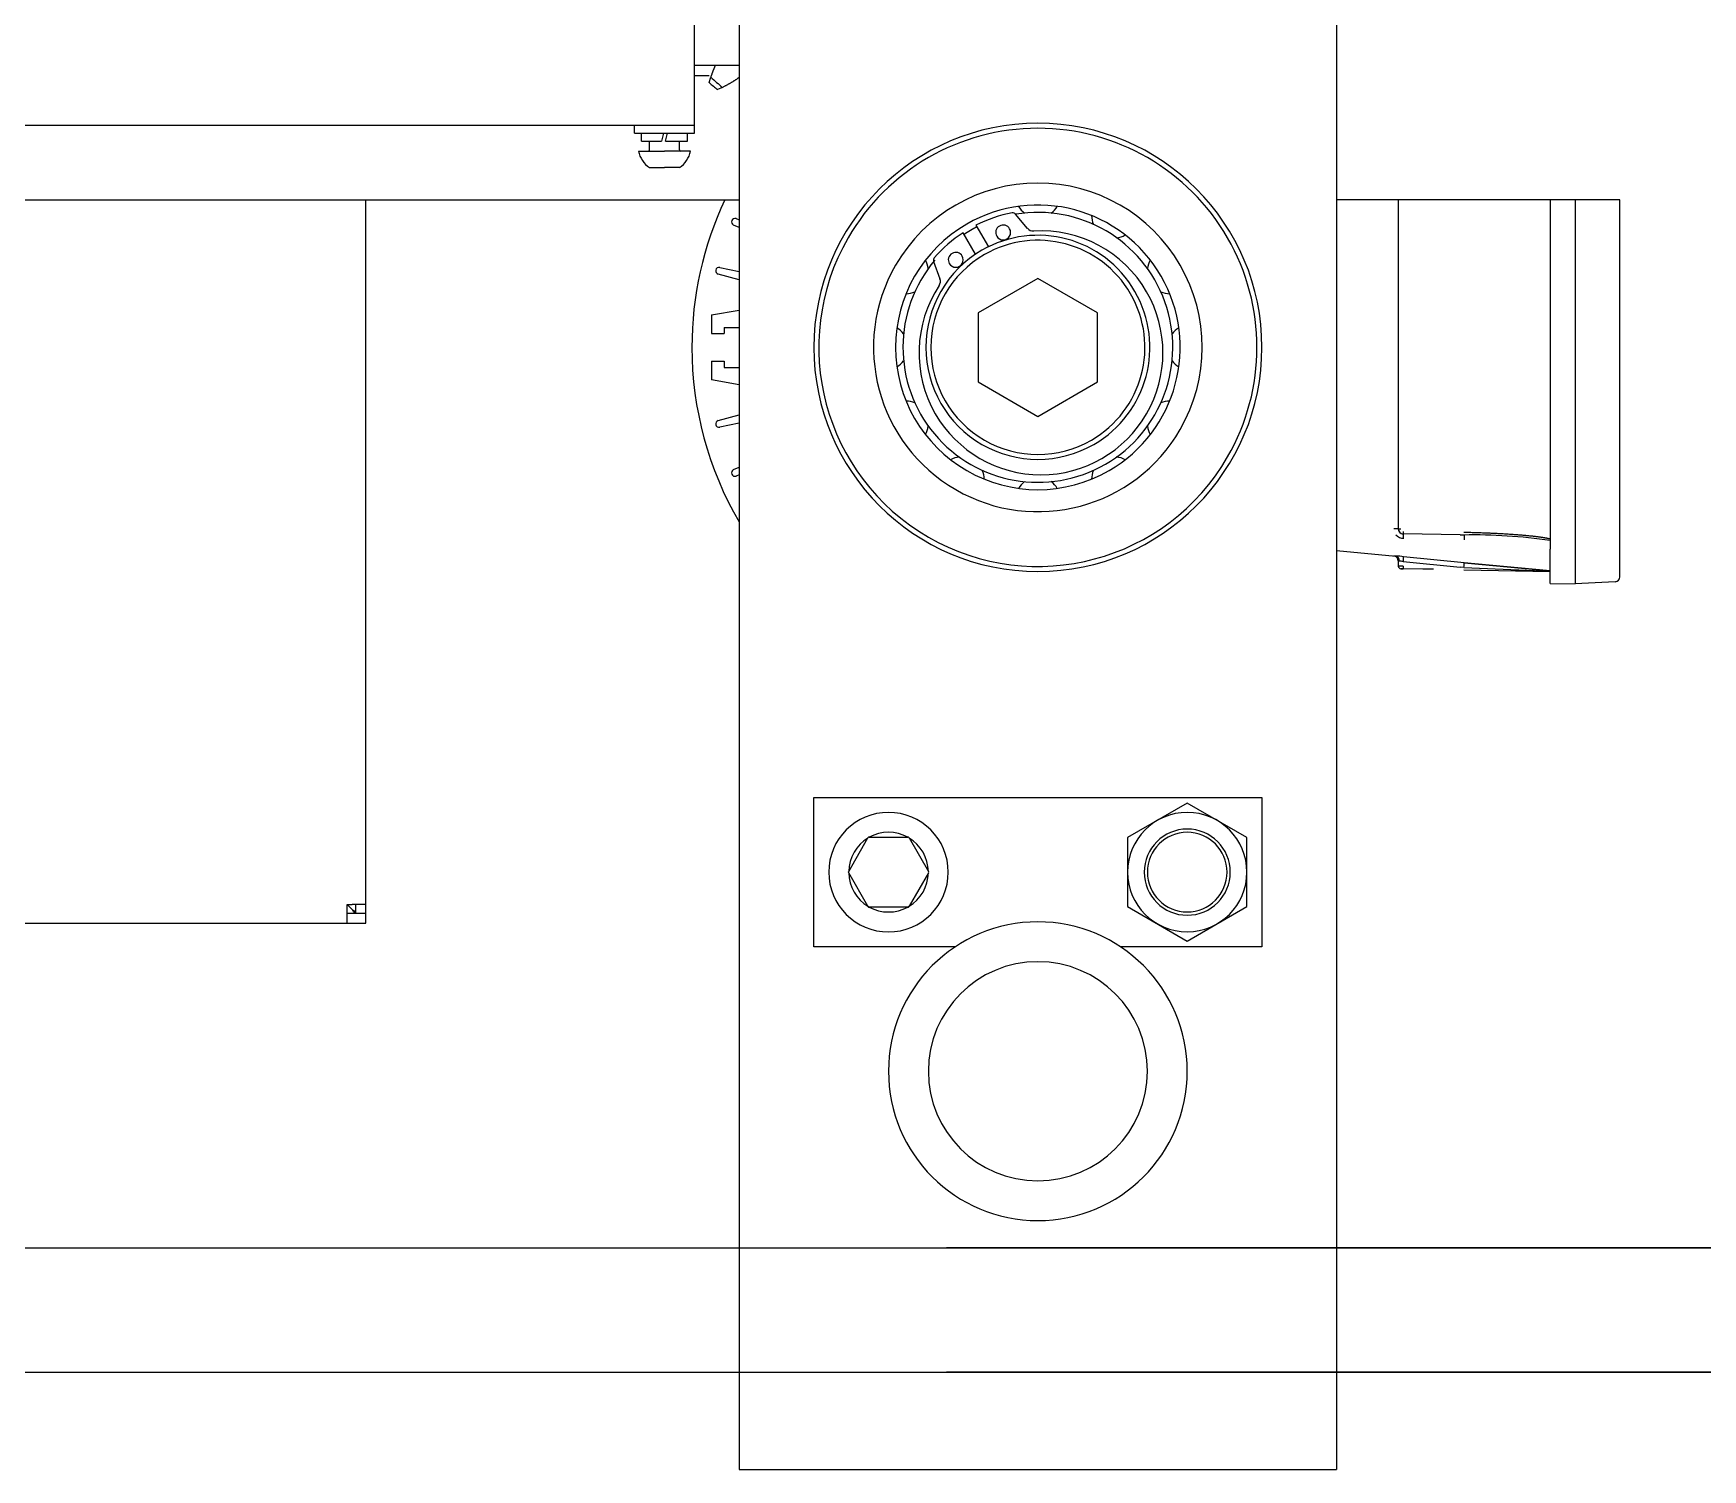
# Model space of a CAD drawing. Extents: x 220580 to 2027826, y -309201 to 71987.
# Drawn here: x 1051611 to 1052138, y -213021 to -212567 of the extents above; entities that cross this region are included whole.
import ezdxf

# ---------------------------------------------------------------- set-up
doc = ezdxf.new("R2010")
doc.units = 0
for name, color, linetype in [('A-LIN-V', 9, 'Continuous'), ('EWHS5T6M-1', 7, 'Continuous'), ('EWHS5T6M-3', 7, 'Continuous'), ('FHSGH10105-主梁-06', 7, 'Continuous')]:
    doc.layers.add(name, color=color, linetype=linetype)

# ---------------------------------------------------------------- blocks, each defined once
blk = doc.blocks.new('G$C20E3758E')
at = {"layer": 'FHSGH10105-主梁-06', "color": 3, "linetype": 'Continuous'}
for p, q in [((4195.59, 2767.7), (-1105.4, 2767.7)), ((4325.26, 2742.7), (-1105.4, 2742.7))]:
    blk.add_line(p, q, dxfattribs=at)
blk = doc.blocks.new('G$C20E3758E-M')
at = {"color": 3}
blk.add_line((-541, 2978.13), (-597.9, 2978.13), dxfattribs=at)
at = {"layer": 'EWHS5T6M-1', "color": 3, "linetype": 'Continuous'}
for p, q in [((-792.88, 2836.62), (-792.88, 2978.13)), ((-792.88, 2832.88), (-792.88, 2978.13)), ((-717.88, 2978.13), (-717.88, 2723.15)), ((-597.9, 2978.13), (-597.9, 2723.15)), ((-585.5, 2978.13), (-585.5, 2912.06)), ((-555, 2978.13), (-555, 2908.03)), ((-550, 2978.13), (-550, 2908.03)), ((-541, 2908.03), (-541, 2978.13)), ((-541, 2908.03), (-541, 2978.13)), ((-718.47, 2974.38), (-717.88, 2974.15)), ((-717.88, 2972.59), (-719.01, 2973.08)), ((-721.77, 2964.58), (-717.88, 2963.76)), ((-717.88, 2962.09), (-722.1, 2963.22)), ((-657.89, 2962.38), (-669.89, 2955.45)), ((-645.89, 2955.45), (-657.89, 2962.38)), ((-723.43, 2955.05), (-717.88, 2956.03)), ((-723.43, 2955.05), (-723.43, 2951.28)), ((-669.89, 2955.45), (-669.89, 2941.6)), ((-645.89, 2941.6), (-645.89, 2955.45)), ((-723.43, 2951.28), (-720.93, 2951.28)), ((-720.93, 2952.55), (-717.88, 2952.55)), ((-720.93, 2952.55), (-720.93, 2951.28)), ((-723.43, 2945.78), (-723.43, 2942)), ((-723.43, 2945.78), (-720.93, 2945.78)), ((-720.93, 2945.78), (-720.93, 2944.5)), ((-720.93, 2944.5), (-717.88, 2944.5)), ((-717.88, 2941.02), (-723.43, 2942)), ((-669.89, 2941.6), (-657.89, 2934.67)), ((-657.89, 2934.67), (-645.89, 2941.6)), ((-722.1, 2933.83), (-717.88, 2934.96)), ((-717.88, 2933.3), (-721.77, 2932.47)), ((-719.01, 2923.97), (-717.88, 2924.47)), ((-717.88, 2922.9), (-718.47, 2922.68)), ((-717.88, 2913.46), (-717.88, 2723.15)), ((-585.5, 2912.06), (-585.01, 2912.06)), ((-573.06, 2910.86), (-584.51, 2911.06)), ((-573.06, 2910.86), (-572.33, 2910.85)), ((-597.9, 2907.76), (-586.01, 2906.61)), ((-597.9, 2907.76), (-586.01, 2906.61)), ((-555, 2901.12), (-555, 2908.03)), ((-550, 2908.03), (-550, 2901.03)), ((-541, 2902.45), (-541, 2908.03)), ((-541, 2902.45), (-541, 2908.03)), ((-586.01, 2906.61), (-586.4, 2906.65)), ((-586.4, 2906.65), (-586.4, 2906.65)), ((-586.01, 2906.61), (-586.4, 2906.65)), ((-586.4, 2906.65), (-586.4, 2906.65)), ((-585.5, 2905.66), (-585.5, 2904.57)), ((-584.51, 2904.06), (-585.01, 2904.07)), ((-585.01, 2904.07), (-585.01, 2904.07)), ((-585.01, 2904.07), (-584.51, 2904.06)), ((-584.51, 2905.51), (-573.06, 2904.36)), ((-578.47, 2903.96), (-584.51, 2904.06)), ((-572.25, 2905.28), (-584.43, 2906.49)), ((-572.25, 2905.28), (-584.43, 2906.49)), ((-578.56, 2903.96), (-580.55, 2904)), ((-578.4, 2903.96), (-580.55, 2904)), ((-572.33, 2904.33), (-573.06, 2904.36)), ((-572.33, 2904.33), (-555, 2903.58)), ((-572.32, 2903.85), (-555, 2903.55)), ((-555, 2903.63), (-572.25, 2905.29)), ((-572.25, 2905.29), (-555, 2903.63)), ((-555, 2903.63), (-572.25, 2905.29)), ((-572.25, 2905.29), (-555, 2903.63)), ((-555, 2903.55), (-562.83, 2903.69)), ((-555, 2901.12), (-555, 2903.63)), ((-555, 2901.12), (-555, 2901.12)), ((-555, 2901.12), (-550, 2901.03)), ((-555, 2901.12), (-550, 2901.03)), ((-555, 2901.12), (-555, 2901.12)), ((-555, 2901.12), (-550, 2901.03)), ((-555, 2901.12), (-550, 2901.03)), ((-541.95, 2901.45), (-550, 2901.03)), ((-541.95, 2901.45), (-550, 2901.03)), ((-541.95, 2901.45), (-550, 2901.03)), ((-541.95, 2901.45), (-550, 2901.03)), ((-550, 2901.03), (-550, 2901.03)), ((-550, 2901.03), (-550, 2901.03)), ((-795.62, 2835.62), (-796.61, 2836.62)), ((-796.61, 2836.62), (-795.61, 2836.62)), ((-796.61, 2835.62), (-796.61, 2836.62)), ((-795.61, 2835.62), (-796.61, 2836.62)), ((-792.88, 2836.62), (-795.61, 2836.62)), ((-794.88, 2834.88), (-794.88, 2836.62)), ((-792.88, 2834.88), (-792.88, 2836.62)), ((-796.61, 2832.88), (-796.61, 2835.62)), ((-796.61, 2834.88), (-792.88, 2834.88)), ((-794.88, 2834.88), (-792.88, 2834.88)), ((-792.88, 2832.88), (-792.88, 2834.88)), ((-870.87, 2832.88), (-796.61, 2832.88)), ((-870.87, 2832.88), (-792.88, 2832.88)), ((-796.61, 2832.88), (-792.88, 2832.88))]:
    blk.add_line(p, q, dxfattribs=at)
for centre, radius, start, end in [((-657.89, 2948.53), 69.49, 154.7877, 180), ((-657.89, 2948.53), 69.49, 154.7877, 180), ((-718.72, 2973.72), 0.7, 69, 246), ((-721.91, 2963.9), 0.7, 78, 255), ((-657.89, 2948.53), 69.49, 180, 210.3098), ((-657.89, 2948.53), 69.49, 180, 210.3098), ((-721.91, 2933.16), 0.7, 105, 282), ((-718.72, 2923.33), 0.7, 114, 291), ((-585.95, 1996.97), 915.09, 89.97171, 90.02831), ((-584.39, 2912.45), 2.26, 224.3744, 269.1688), ((-584.5, 2912.06), 1, 180, 216.594), ((-584.5, 2912.06), 1, 180, 269), ((-584.5, 2912.07), 1, 216.7224, 268.8717), ((-577.48, 2911.31), 7.04, 177.9665, 182.0335), ((-570.37, 2806.15), 104.71, 81.5673, 91.0684), ((-586.5, 2905.66), 1, 0.0067, 84.4934), ((-586.5, 2905.66), 1, 0, 84.5), ((-586.55, 2888.88), 17.74, 83.1236, 88.2406), ((-586.55, 2888.88), 17.74, 83.1236, 88.2406), ((-585, 2904.57), 0.499, 179.847, 269.153), ((-585, 2904.57), 0.499, 179.8571, 269.1429), ((-585.82, 2898.79), 6.84, 78.9856, 85.6242), ((-577.35, 2904.31), 7.17, 178.0016, 181.9984), ((-603.2, 2907.66), 18.81, 353.4425, 356.447), ((-584.9, 2905.8), 12.66, 353.3641, 357.7081), ((-542, 2902.45), 1, 273, 0), ((-542, 2902.45), 1, 273, 0), ((-542, 2902.45), 1, 273, 0), ((-542, 2902.45), 1, 273, 0), ((-627.89, 2843.14), 8, 0, 180), ((-627.89, 2843.14), 8, 180, 0), ((-657.89, 2803.15), 30, 90, 270), ((-657.89, 2803.15), 30, 270, 90), ((-657.89, 2803.15), 22, 90, 270), ((-657.89, 2803.15), 22, 270, 90)]:
    blk.add_arc(centre, radius, start, end, dxfattribs=at)
for points, degree, knots in [([(-584.43, 2910.19), (-584.43, 2910.43), (-584.44, 2910.65), (-584.47, 2910.97), (-584.49, 2911.06), (-584.51, 2911.06)], 3, [0, 0, 0, 0, 0.5, 0.5, 1, 1, 1, 1]), ([(-572.33, 2910.85), (-572.3, 2910.84), (-572.28, 2910.72), (-572.25, 2910.36), (-572.25, 2910.1), (-572.25, 2909.85)], 3, [0, 0, 0, 0, 0.5, 0.5, 1, 1, 1, 1]), ([(-555, 2910.03), (-555.25, 2910.09), (-555.56, 2910.16), (-557.03, 2910.45), (-559.66, 2910.7), (-562.29, 2910.95), (-565.71, 2911.12), (-568.88, 2911.28), (-572.32, 2911.35)], 2, [0.1931582, 0.1931582, 0.1931582, 0.25, 0.25, 0.5, 0.5, 0.75, 0.75, 1, 1, 1]), ([(-585.3, 2905.62), (-585.29, 2905.84), (-585.35, 2906.1), (-585.62, 2906.49), (-585.83, 2906.6), (-586.01, 2906.61)], 3, [0, 0, 0, 0, 0.497, 0.497, 1, 1, 1, 1]), ([(-584.51, 2904.56), (-584.77, 2904.57), (-585.03, 2904.57), (-585.39, 2904.57), (-585.5, 2904.57), (-585.5, 2904.57)], 3, [0, 0, 0, 0, 0.5, 0.5, 1, 1, 1, 1]), ([(-795.62, 2835.62), (-795.49, 2835.42), (-795.37, 2835.23), (-795.13, 2834.96), (-795.01, 2834.88), (-794.88, 2834.88)], 3, [0, 0, 0, 0, 0.5, 0.5, 1, 1, 1, 1]), ([(-794.88, 2834.89), (-794.88, 2835.01), (-794.96, 2835.13), (-795.23, 2835.37), (-795.42, 2835.5), (-795.61, 2835.62)], 3, [0, 0, 0, 0, 0.5, 0.5, 1, 1, 1, 1])]:
    blk.add_open_spline(points, degree=degree, knots=knots, dxfattribs=at)
at = {"layer": 'EWHS5T6M-3', "color": 3, "linetype": 'Continuous'}
for p, q in [((-597.9, 3033.12), (-597.9, 2723.15)), ((-597.9, 3033.12), (-597.9, 2978.13)), ((-726.88, 2993.13), (-726.88, 3019.63)), ((-717.88, 3019.72), (-717.88, 3005.13)), ((-717.88, 3005.13), (-726.88, 3005.13)), ((-717.88, 3005.13), (-717.88, 2723.15)), ((-723.88, 3001.7), (-723.56, 3002.76)), ((-721.24, 3000.74), (-722.24, 3000.28)), ((-1308.83, 2993.13), (-726.88, 2993.13)), ((-738.88, 2991.53), (-738.88, 2993.13)), ((-738.88, 2991.53), (-726.88, 2991.53)), ((-737.53, 2989.93), (-737.53, 2991.53)), ((-733.08, 2991.53), (-733.51, 2989.93)), ((-732.68, 2989.93), (-732.25, 2991.53)), ((-728.23, 2989.93), (-728.23, 2991.53)), ((-726.88, 2991.53), (-726.88, 2993.13)), ((-738.13, 2987.93), (-732.88, 2987.93)), ((-737.53, 2989.93), (-733.51, 2989.93)), ((-735.88, 2988.18), (-735.88, 2989.93)), ((-727.63, 2987.93), (-732.88, 2987.93)), ((-732.68, 2989.93), (-728.23, 2989.93)), ((-729.88, 2988.18), (-729.88, 2989.93)), ((-735.88, 2984.63), (-732.88, 2984.63)), ((-729.88, 2984.63), (-732.88, 2984.63)), ((-730.57, 2984.63), (-730.57, 2984.63)), ((-659.97, 2972.43), (-662.38, 2975.3)), ((-670.41, 2967.22), (-672.92, 2971.56)), ((-670.32, 2973.05), (-667.82, 2968.72)), ((-678.83, 2965.8), (-677.55, 2962.28)), ((-717.88, 2913.46), (-717.88, 2723.15)), ((-597.9, 2907.76), (-597.9, 2723.15)), ((-702.89, 2858.14), (-612.89, 2858.14)), ((-702.89, 2828.14), (-702.89, 2858.14)), ((-627.89, 2857), (-639.89, 2850.07)), ((-615.89, 2850.07), (-627.89, 2857)), ((-612.89, 2858.14), (-612.89, 2828.14)), ((-695.88, 2843.29), (-692.01, 2850)), ((-691.93, 2850.14), (-692.01, 2850)), ((-691.76, 2850.14), (-691.93, 2850.14)), ((-691.76, 2850.14), (-684.01, 2850.14)), ((-683.85, 2850.14), (-684.01, 2850.14)), ((-683.76, 2850), (-683.85, 2850.14)), ((-683.76, 2850), (-679.89, 2843.29)), ((-639.89, 2850.07), (-639.89, 2836.22)), ((-695.88, 2843.29), (-695.97, 2843.14)), ((-695.97, 2843.14), (-695.88, 2843)), ((-692.01, 2836.29), (-695.88, 2843)), ((-679.89, 2843), (-683.76, 2836.29)), ((-679.81, 2843.14), (-679.89, 2843.29)), ((-679.89, 2843), (-679.81, 2843.14)), ((-692.01, 2836.29), (-691.93, 2836.14)), ((-683.85, 2836.14), (-683.76, 2836.29)), ((-691.93, 2836.14), (-691.76, 2836.14)), ((-684.01, 2836.14), (-683.85, 2836.14)), ((-639.89, 2836.22), (-627.89, 2829.29)), ((-627.89, 2829.29), (-615.89, 2836.22)), ((-674.47, 2828.14), (-702.89, 2828.14)), ((-612.89, 2828.14), (-641.31, 2828.14)), ((-717.88, 2723.15), (-709.88, 2723.15)), ((-717.88, 2723.15), (-597.9, 2723.15)), ((-709.88, 2723.15), (-605.9, 2723.15)), ((-605.9, 2723.15), (-597.9, 2723.15))]:
    blk.add_line(p, q, dxfattribs=at)
for centre, radius, start, end in [((-677.89, 3053.12), 68.99, 228.1863, 229.9955), ((-677.89, 3053.12), 67.99, 227.7942, 230.3876), ((-657.89, 2948.53), 45, 0, 180), ((-657.89, 2948.53), 44, 330, 150), ((-732.88, 2989.09), 5.38, 192.4855, 236.0883), ((-736.13, 2988.18), 0.25, 270, 0), ((-729.63, 2988.18), 0.25, 180, 270), ((-732.88, 2989.09), 5.38, 303.9117, 347.5145), ((-657.89, 2948.53), 33, 330, 150), ((-657.89, 2948.53), 28.58, 300, 120), ((-657.89, 2948.53), 27.5, 100.8068, 116.8732), ((-662.91, 2974.85), 0.7, 40, 100.8068), ((-657.89, 2948.53), 27.1, 300, 99.4568), ((-657.89, 2979.1), 4.5, 210.094, 233.3146), ((-657.89, 2979.1), 4.5, 306.6854, 329.906), ((-642.6, 2975), 4.5, 180, 203.3146), ((-657.89, 2948.53), 44, 150, 330), ((-657.89, 2948.53), 28.58, 120, 300), ((-657.89, 2948.53), 27.5, 123.1268, 139.1932), ((-657.89, 2948.53), 27.1, 120, 123.173), ((-657.89, 2948.53), 27.1, 116.827, 120), ((-657.89, 2948.53), 22.5, 300, 120), ((-664.86, 2971.6), 1.5, 30, 210), ((-664.86, 2971.6), 1.5, 210, 30), ((-658.82, 2973.4), 1.5, 220, 273.4354), ((-657.27, 2947.44), 24.5, 30, 93.4354), ((-642.6, 2975), 4.5, 276.6854, 299.906), ((-657.89, 2948.53), 22.5, 120, 300), ((-657.89, 2948.53), 21.5, 120, 300), ((-674.38, 2966.1), 1.5, 30, 210), ((-657.89, 2948.53), 21.5, 300, 120), ((-657.89, 2948.53), 33, 150, 330), ((-657.89, 2948.53), 27.1, 139.789, 300), ((-684.37, 2963.81), 4.5, 6.6854, 29.906), ((-678.17, 2966.04), 0.7, 139.1932, 200), ((-674.38, 2966.1), 1.5, 210, 30), ((-631.41, 2963.81), 4.5, 150.094, 173.3146), ((-657.27, 2947.44), 24.5, 146.5646, 210), ((-678.96, 2961.77), 1.5, 326.5646, 20), ((-684.37, 2963.81), 4.5, 270.094, 293.3146), ((-657.27, 2947.44), 24.5, 210, 30), ((-631.41, 2963.81), 4.5, 246.6854, 269.906), ((-688.46, 2948.53), 4.5, 36.6854, 59.906), ((-627.32, 2948.53), 4.5, 120.094, 143.3146), ((-657.89, 2948.53), 45, 180, 0), ((-688.46, 2948.53), 4.5, 300.094, 323.3146), ((-627.32, 2948.53), 4.5, 216.6854, 239.906), ((-684.37, 2933.24), 4.5, 66.6854, 89.906), ((-631.41, 2933.24), 4.5, 90.094, 113.3146), ((-684.37, 2933.24), 4.5, 330.094, 353.3146), ((-631.41, 2933.24), 4.5, 186.6854, 209.906), ((-673.18, 2922.05), 4.5, 96.6854, 119.906), ((-673.18, 2922.05), 4.5, 0.094, 23.3146), ((-642.6, 2922.05), 4.5, 156.6854, 180), ((-642.6, 2922.05), 4.5, 60.094, 83.3146), ((-657.89, 2917.96), 4.5, 126.6854, 149.906), ((-657.89, 2917.96), 4.5, 30.094, 53.3146), ((-687.89, 2843.14), 12, 0, 180), ((-627.89, 2843.14), 11.99, 90, 270), ((-627.89, 2843.14), 11.99, 270, 90), ((-687.89, 2843.14), 8, 121.045, 178.955), ((-687.89, 2843.14), 8, 61.045, 118.955), ((-687.89, 2843.14), 8, 1.045, 58.955), ((-627.89, 2843.14), 8.65, 90, 270), ((-627.89, 2843.14), 8.65, 270, 90), ((-2770.81, 2843.14), 2154.92, 359.81581, 0.18419), ((-687.89, 2843.14), 12, 180, 0), ((-687.89, 2843.14), 8, 181.045, 238.955), ((-687.89, 2843.14), 8, 301.045, 358.955), ((-687.89, -832.47), 3668.61, 89.93952, 90.06048), ((-687.89, 2843.14), 8, 241.045, 298.955)]:
    blk.add_arc(centre, radius, start, end, dxfattribs=at)
blk.add_open_spline([(-723.56, 3002.76), (-723.15, 3004.04), (-722.65, 3005.15)], degree=2, dxfattribs=at)
blk.add_open_spline([(-717.88, 3002.74), (-718.01, 3002.65), (-718.17, 3002.53), (-719.53, 3001.58), (-721.24, 3000.74)], degree=2, knots=[0.7287121, 0.7287121, 0.7287121, 0.75, 0.75, 1, 1, 1], dxfattribs=at)
at = {"layer": 'FHSGH10105-主梁-06', "color": 3, "linetype": 'Continuous'}
for p, q in [((-726.88, 3003.13), (-723.94, 3003.13)), ((-922.63, 2978.13), (-717.88, 2978.13)), ((-792.88, 2978.13), (-720.76, 2978.13)), ((-4195.59, 2767.7), (1105.4, 2767.7)), ((-4325.26, 2742.7), (1105.4, 2742.7))]:
    blk.add_line(p, q, dxfattribs=at)

msp = doc.modelspace()

# ---------------------------------------------------------------- block references
at = {"layer": 'A-LIN-V', "xscale": 1.571585729816195, "yscale": 1.571585729816195, "zscale": 1.571585729816195}
for name, p in [('G$C20E3758E-M', (1052961.69, -217300.19)), ('G$C20E3758E', (1053636.16, -217300.19))]:
    msp.add_blockref(name, p, dxfattribs=at)

doc.saveas('drawing.dxf')
